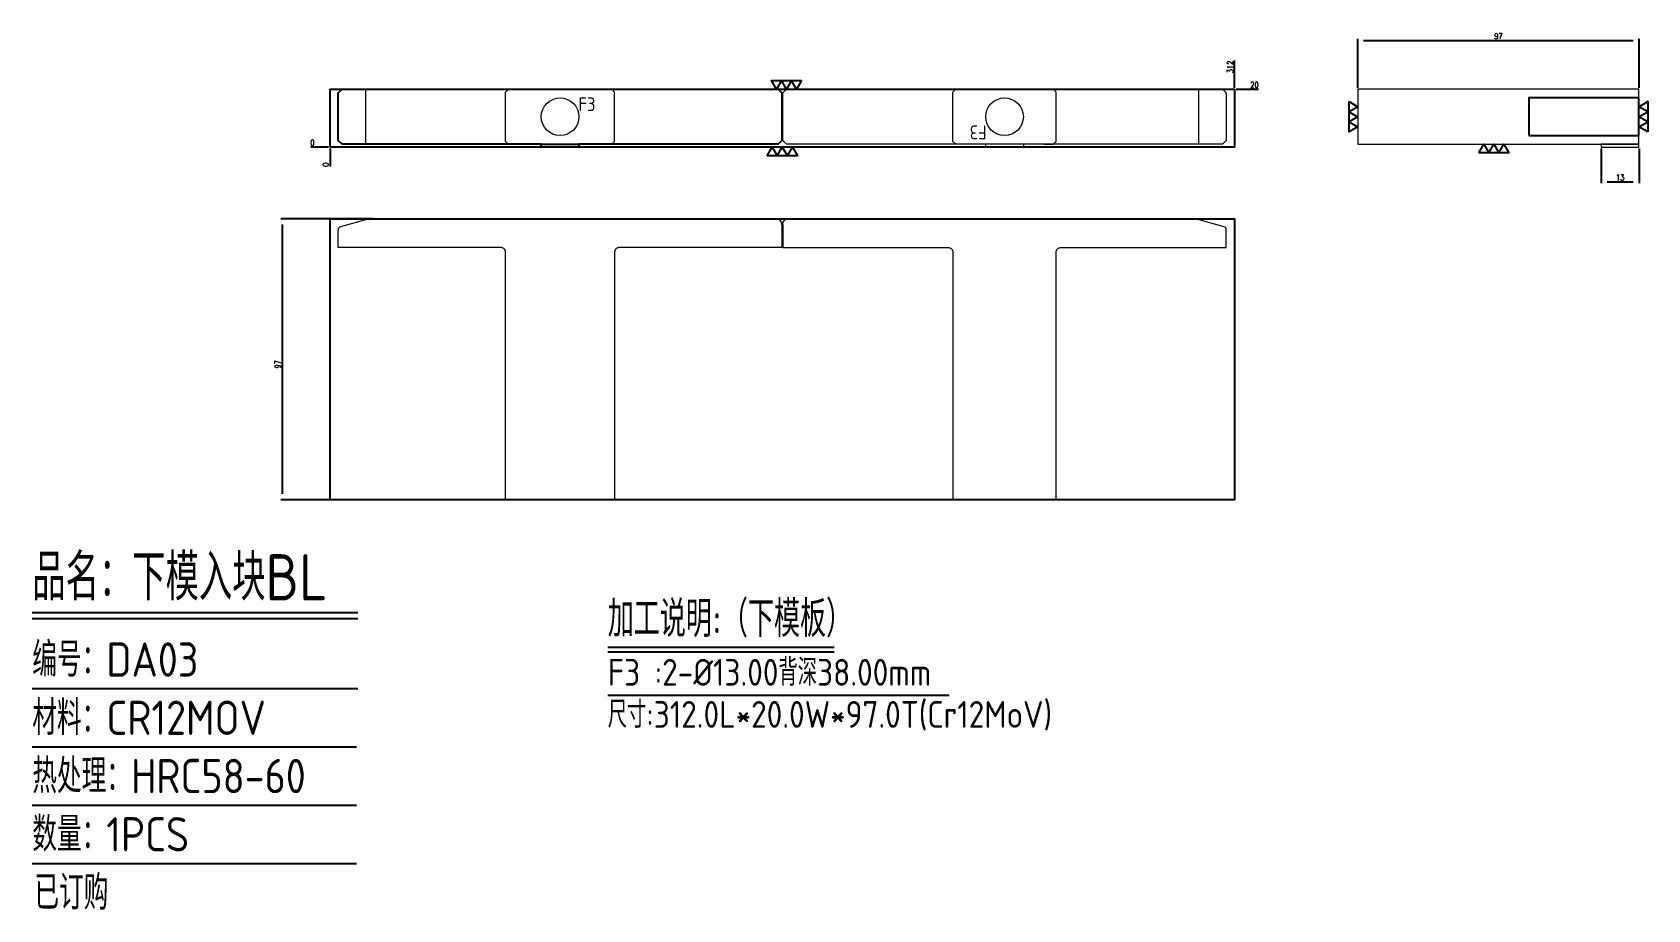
# Model space of a CAD drawing. Header units: millimetres. Extents: x 99686 to 100243, y -7953 to -7650.
import ezdxf
from ezdxf.enums import TextEntityAlignment as Align

# ---------------------------------------------------------------- set-up
doc = ezdxf.new("R2010")
doc.units = ezdxf.units.MM
doc.linetypes.add('HIDDEN', pattern=[0])
for name, color, linetype in [('DIE_P', 2, 'Continuous'), ('DIM', 4, 'Continuous'), ('PRESS', 3, 'Continuous'), ('TEXT', 4, 'Continuous')]:
    doc.layers.add(name, color=color, linetype=linetype)
doc.styles.add('gbenor', font='gbenor.shx', dxfattribs={"bigfont": 'gbcbig.shx'})
doc.styles.get("Standard").update_dxf_attribs({"font": 'txt.shx', "width": 0.85, "bigfont": 'ctxt.shx'})
doc.dimstyles.new('T-2-WX', dxfattribs={"dimtxt": 2, "dimasz": 2, "dimexe": 0.5, "dimexo": 0.5, "dimgap": 0.5, "dimtad": 1, "dimtxsty": 'Standard', "dimblk": 'OPEN30', "dimcen": 0, "dimazin": 3, "dimtfac": 1, "dimtmove": 0, "dimatfit": 3, "dimldrblk": 'OPEN30', "dimlwd": -1, "dimlwe": -1})

# ---------------------------------------------------------------- blocks, each defined once
blk = doc.blocks.new('*D7579')
at = {"layer": 'Defpoints', "color": 0}
for p in [(99803.75, -7714.42), (99771.94, -7811.42), (99848.99, -7811.42)]:
    blk.add_point(p, dxfattribs=at)
at = {"layer": 'DIM', "color": 0}
for p, q in [((99803.25, -7714.42), (99771.44, -7714.42)), ((99771.94, -7716.42), (99771.94, -7809.42)), ((99848.49, -7811.42), (99771.44, -7811.42))]:
    blk.add_line(p, q, dxfattribs=at)
at = {"layer": 'DIM', "color": 0, "insert": (99770.44, -7764.67), "char_height": 2, "attachment_point": 5, "rotation": 90}
blk.add_mtext('97', dxfattribs=at)
blk = doc.blocks.new('_Open30')
blk = doc.blocks.new('*D7580')
at = {"layer": 'Defpoints', "color": 0}
for p in [(100100.44, -7669.73), (100105.44, -7669.73), (99788.44, -7689.73)]:
    blk.add_point(p, dxfattribs=at)
at = {"layer": 'DIM', "color": 0}
blk.add_line((100100.94, -7669.73), (100108.7, -7669.73), dxfattribs=at)
at = {"layer": 'DIM', "color": 0, "insert": (100107.32, -7668.23), "char_height": 2, "attachment_point": 5}
blk.add_mtext('20', dxfattribs=at)
blk = doc.blocks.new('*D7581')
at = {"layer": 'Defpoints', "color": 0}
for p in [(99783.44, -7689.73), (99788.44, -7689.73), (99788.44, -7689.73)]:
    blk.add_point(p, dxfattribs=at)
at = {"layer": 'DIM', "color": 0}
blk.add_line((99787.94, -7689.73), (99781.81, -7689.73), dxfattribs=at)
at = {"layer": 'DIM', "color": 0, "insert": (99782.38, -7688.23), "char_height": 2, "attachment_point": 5}
blk.add_mtext('0', dxfattribs=at)
blk = doc.blocks.new('*D7582')
at = {"layer": 'Defpoints', "color": 0}
for p in [(99788.44, -7689.73), (99788.44, -7689.73), (99788.44, -7694.73)]:
    blk.add_point(p, dxfattribs=at)
at = {"layer": 'DIM', "color": 0}
blk.add_line((99788.44, -7690.23), (99788.44, -7696.37), dxfattribs=at)
at = {"layer": 'DIM', "color": 0, "insert": (99786.94, -7695.8), "char_height": 2, "attachment_point": 5, "rotation": 90}
blk.add_mtext('0', dxfattribs=at)
blk = doc.blocks.new('*D7583')
at = {"layer": 'Defpoints', "color": 0}
for p in [(100100.44, -7664.73), (100100.44, -7669.73), (99788.44, -7689.73)]:
    blk.add_point(p, dxfattribs=at)
at = {"layer": 'DIM', "color": 0}
blk.add_line((100100.44, -7669.23), (100100.44, -7659.86), dxfattribs=at)
at = {"layer": 'DIM', "color": 0, "insert": (100098.94, -7662.05), "char_height": 2, "attachment_point": 5, "rotation": 90}
blk.add_mtext('312', dxfattribs=at)
blk = doc.blocks.new('*D7584')
at = {"layer": 'Defpoints', "color": 0}
for p in [(100239.95, -7652.91), (100142.95, -7669.73), (100239.95, -7669.73)]:
    blk.add_point(p, dxfattribs=at)
at = {"layer": 'DIM', "color": 0}
for p, q in [((100142.95, -7669.23), (100142.95, -7652.41)), ((100144.95, -7652.91), (100237.95, -7652.91)), ((100239.95, -7669.23), (100239.95, -7652.41))]:
    blk.add_line(p, q, dxfattribs=at)
at = {"layer": 'DIM', "color": 0, "insert": (100191.45, -7651.41), "char_height": 2, "attachment_point": 5}
blk.add_mtext('97', dxfattribs=at)
blk = doc.blocks.new('*D7585')
at = {"layer": 'Defpoints', "color": 0}
for p in [(100226.95, -7689.73), (100239.95, -7689.73), (100239.95, -7701.72)]:
    blk.add_point(p, dxfattribs=at)
at = {"layer": 'DIM', "color": 0}
for p, q in [((100226.95, -7690.23), (100226.95, -7702.22)), ((100239.95, -7690.23), (100239.95, -7702.22)), ((100228.95, -7701.72), (100237.95, -7701.72))]:
    blk.add_line(p, q, dxfattribs=at)
at = {"layer": 'DIM', "color": 0, "insert": (100233.45, -7700.22), "char_height": 2, "attachment_point": 5}
blk.add_mtext('13', dxfattribs=at)

msp = doc.modelspace()

# ---------------------------------------------------------------- linework, layer by layer
at = {"layer": 'DIE_P', "linetype": 'Continuous', "lineweight": 15}
for p, q in [((99800.747, -7688.733), (99800.747, -7669.733)), ((100088.142, -7688.733), (100088.142, -7669.733)), ((100027.595, -7688.733), (100014.595, -7688.733)), ((99803.567, -7714.42), (99942.295, -7714.42)), ((99944.295, -7716.42), (99944.295, -7724.42)), ((99944.595, -7716.42), (99944.595, -7724.42)), ((100085.322, -7714.42), (99946.595, -7714.42)), ((99791.295, -7724.42), (99791.295, -7718.171)), ((99886.595, -7811.42), (99848.995, -7811.42)), ((100003.295, -7811.42), (100038.895, -7811.42))]:
    msp.add_line(p, q, dxfattribs=at)
at = {"layer": 'DIE_P', "linetype": 'Continuous'}
msp.add_line((99861.295, -7688.733), (99874.295, -7688.733), dxfattribs=at)
at = {"layer": 'DIE_P', "color": 4}
for points in [[(99951.084, -7666.733), (99949.352, -7669.733), (99947.62, -7666.733), (99945.888, -7669.733), (99944.155, -7666.733), (99942.423, -7669.733), (99940.691, -7666.733), (99951.084, -7666.733)], [(100139.946, -7674.037), (100142.946, -7675.769), (100139.946, -7677.501), (100142.946, -7679.233), (100139.946, -7680.965), (100142.946, -7682.697), (100139.946, -7684.429), (100139.946, -7674.037)], [(100242.946, -7684.429), (100239.946, -7682.697), (100242.946, -7680.965), (100239.946, -7679.233), (100242.946, -7677.501), (100239.946, -7675.769), (100242.946, -7674.037), (100242.946, -7684.429)], [(100184.678, -7691.733), (100186.41, -7688.733), (100188.142, -7691.733), (100189.874, -7688.733), (100191.607, -7691.733), (100193.339, -7688.733), (100195.071, -7691.733), (100184.678, -7691.733)], [(99939.248, -7692.733), (99940.981, -7689.733), (99942.713, -7692.733), (99944.445, -7689.733), (99946.177, -7692.733), (99947.909, -7689.733), (99949.641, -7692.733), (99939.248, -7692.733)]]:
    msp.add_lwpolyline(points, close=True, dxfattribs=at)
at = {"layer": 'DIE_P', "color": 1, "linetype": 'Continuous'}
msp.add_lwpolyline([(99861.295, -7688.733), (99792.588, -7688.733), (99791.295, -7687.44), (99791.295, -7671.026), (99792.588, -7669.733), (99943.002, -7669.733), (99944.295, -7671.026), (99944.295, -7687.44), (99943.002, -7688.733), (99874.295, -7688.733), (99874.295, -7689.733), (99861.295, -7689.733)], close=True, dxfattribs=at)
at = {"layer": 'DIE_P', "linetype": 'HIDDEN', "lineweight": 15, "ltscale": 0.5}
for points in [[(99854.188, -7688.733), (99849.995, -7688.733), (99848.995, -7687.733), (99848.995, -7670.733), (99849.995, -7669.733), (99854.188, -7669.733)], [(99881.401, -7688.733), (99885.595, -7688.733), (99886.595, -7687.733), (99886.595, -7670.733), (99885.595, -7669.733), (99881.401, -7669.733)], [(100008.488, -7688.733), (100004.295, -7688.733), (100003.295, -7687.733), (100003.295, -7670.733), (100004.295, -7669.733), (100008.488, -7669.733)], [(100034.701, -7688.733), (100037.895, -7688.733), (100038.895, -7687.733), (100038.895, -7670.733), (100037.895, -7669.733), (100034.701, -7669.733)]]:
    msp.add_lwpolyline(points, dxfattribs=at)
at = {"layer": 'DIE_P', "color": 1, "linetype": 'Continuous', "lineweight": 15}
msp.add_lwpolyline([(100027.595, -7689.733), (100014.595, -7689.733), (100014.595, -7688.733), (99945.888, -7688.733), (99944.595, -7687.44), (99944.595, -7671.026), (99945.888, -7669.733), (100096.302, -7669.733), (100097.595, -7671.026), (100097.595, -7687.44), (100096.302, -7688.733), (100027.595, -7688.733)], close=True, dxfattribs=at)
at = {"layer": 'DIE_P', "color": 2, "linetype": 'Continuous', "lineweight": 15}
for points in [[(100142.946, -7688.733), (100239.946, -7688.733), (100239.946, -7669.733), (100142.946, -7669.733)], [(100226.946, -7688.733), (100226.946, -7689.733), (100239.946, -7689.733), (100239.946, -7688.733)]]:
    msp.add_lwpolyline(points, close=True, dxfattribs=at)
at = {"layer": 'DIE_P', "linetype": 'HIDDEN'}
msp.add_lwpolyline([(100201.946, -7685.733), (100239.946, -7685.733), (100239.946, -7672.733), (100201.946, -7672.733)], close=True, dxfattribs=at)
at = {"layer": 'DIE_P', "color": 1, "linetype": 'Continuous', "lineweight": 15}
for points in [[(99803.747, -7714.42, 0.0655435), (99801.159, -7714.761), (99792.036, -7717.206, 0.3394543), (99791.295, -7718.171)], [(99944.595, -7716.42, -0.4142136), (99946.595, -7714.42)], [(100096.853, -7717.206), (100087.73, -7714.761, 0.0655435), (100085.142, -7714.42)], [(99848.995, -7811.42), (99848.995, -7725.92, 0.4142136), (99847.495, -7724.42), (99791.295, -7724.42)], [(99944.295, -7724.42), (99888.095, -7724.42, 0.4142136), (99886.595, -7725.92), (99886.595, -7811.42)], [(99944.595, -7724.42), (100001.795, -7724.42, -0.4142136), (100003.295, -7725.92), (100003.295, -7811.42)], [(100038.895, -7811.42), (100038.895, -7725.92, -0.4142136), (100040.395, -7724.42), (100097.595, -7724.42)]]:
    msp.add_lwpolyline(points, format="xyb", dxfattribs=at)
at = {"layer": 'DIE_P', "linetype": 'Continuous', "lineweight": 15}
msp.add_lwpolyline([(100097.595, -7724.42), (100097.595, -7718.171, 0.3394543), (100096.853, -7717.206)], format="xyb", dxfattribs=at)
at = {"layer": 'DIE_P', "linetype": 'HIDDEN', "lineweight": 15, "ltscale": 0.5}
for centre in [(99867.795, -7679.233), (100021.095, -7679.233)]:
    msp.add_circle(centre, 6.5, dxfattribs=at)
at = {"layer": 'DIE_P', "color": 1, "linetype": 'Continuous', "lineweight": 15}
msp.add_arc((99942.295, -7716.42), 2, 0, 90, dxfattribs=at)
at = {"layer": 'DIM', "color": 4, "linetype": 'Continuous', "lineweight": 25}
for p, q in [((99685.738, -7850.294), (99798.022, -7850.294)), ((99685.738, -7852.364), (99798.022, -7852.364)), ((99685.738, -7876.605), (99798.022, -7876.605)), ((99685.738, -7896.707), (99797.534, -7896.707)), ((99685.738, -7916.81), (99797.534, -7916.81)), ((99685.738, -7936.912), (99797.534, -7936.912))]:
    msp.add_line(p, q, dxfattribs=at)
at = {"layer": 'PRESS', "color": 8, "linetype": 'HIDDEN'}
for points in [[(99788.445, -7689.733), (99788.445, -7669.733), (100100.445, -7669.733), (100100.445, -7689.733)], [(99788.445, -7714.42), (100100.445, -7714.42), (100100.445, -7811.42), (99788.445, -7811.42)]]:
    msp.add_lwpolyline(points, close=True, dxfattribs=at)
at = {"layer": 'TEXT', "color": 3}
for p, q in [((99884.223, -7862.327), (99962.283, -7862.327)), ((99884.223, -7863.944), (99962.283, -7863.944)), ((99884.223, -7878.822), (100002.007, -7878.822))]:
    msp.add_line(p, q, dxfattribs=at)

# ---------------------------------------------------------------- texts
at = {"layer": 'DIM', "color": 3, "linetype": 'Continuous', "lineweight": 25, "style": 'gbenor'}
for s, height, p in [('品名：下模入块BL', 15.9637, (99685.738, -7846.155)), ('编号：DA03', 11.825, (99685.738, -7872.466)), ('材料：CR12MOV', 11.825, (99685.738, -7892.568)), ('热处理：HRC58-60', 11.82498, (99685.738, -7912.671)), ('数量：1PCS', 11.825, (99685.738, -7932.773)), ('已订购', 11.825, (99686.458, -7952.876))]:
    msp.add_text(s, height=height, dxfattribs=at).set_placement(p)
at = {"layer": 'TEXT', "color": 4, "style": 'gbenor'}
msp.add_text('F3', height=4.8, dxfattribs=at).set_placement((99877.057, -7674.92), align=Align.MIDDLE_CENTER)
msp.add_text('F3', height=4.8, rotation=180, dxfattribs=at).set_placement((100011.976, -7684.608), align=Align.MIDDLE_CENTER)
for s, height, p in [('加工说明:（下模板）', 12.474, (99884.223, -7858.77)), ('F3 :2-%%C13.00背深38.00mm ', 9.24, (99884.223, -7875.588)), ('尺寸:312.0L*20.0W*97.0T(Cr12MoV)', 9.24, (99884.223, -7890.115))]:
    msp.add_text(s, height=height, dxfattribs=at).set_placement(p)

# ---------------------------------------------------------------- dimensions: what is measured, and where the dimension line sits
at = {"layer": 'DIM', "color": 4}
for base, p1, p2, picture, middle in [((100239.946, -7652.914), (100142.946, -7669.733), (100239.946, -7669.733), '*D7584', (100191.446, -7651.414)), ((100239.946, -7701.719), (100226.946, -7689.733), (100239.946, -7689.733), '*D7585', (100233.446, -7700.219))]:
    dim = msp.add_linear_dim(base=base, p1=p1, p2=p2, dimstyle='T-2-WX', dxfattribs=at)
    dim.commit()
    dim.dimension.update_dxf_attribs({"geometry": picture, "text_midpoint": middle})
for feature_location, offset, dtype, origin, picture, middle in [((100100.445, -7669.733), (0, 5), 1, (99788.445, -7689.733), '*D7583', (100098.945, -7662.047)), ((100100.445, -7669.733), (5, 0), 0, (99788.445, -7689.733), '*D7580', (100107.321, -7668.233)), ((99788.444619103, -7689.733066043), (-5, 0), 0, (99788.444619103, -7689.733066043), '*D7581', (99782.377952436, -7688.233066043)), ((99788.444619103, -7689.733066043), (0, -5), 1, (99788.444619103, -7689.733066043), '*D7582', (99786.944619103, -7695.79973271))]:
    dim = msp.add_ordinate_dim(feature_location=feature_location, offset=offset, dtype=dtype, origin=origin, dimstyle='T-2-WX', dxfattribs=at)
    dim.commit()
    dim.dimension.update_dxf_attribs({"geometry": picture, "text_midpoint": middle})
dim = msp.add_linear_dim(base=(99771.937, -7811.42), p1=(99803.747, -7714.42), p2=(99848.995, -7811.42), angle=90, dimstyle='T-2-WX', dxfattribs=at)
dim.commit()
dim.dimension.update_dxf_attribs({"geometry": '*D7579', "text_midpoint": (99771.937, -7764.67), "dimtype": 160})

doc.saveas('drawing.dxf')
